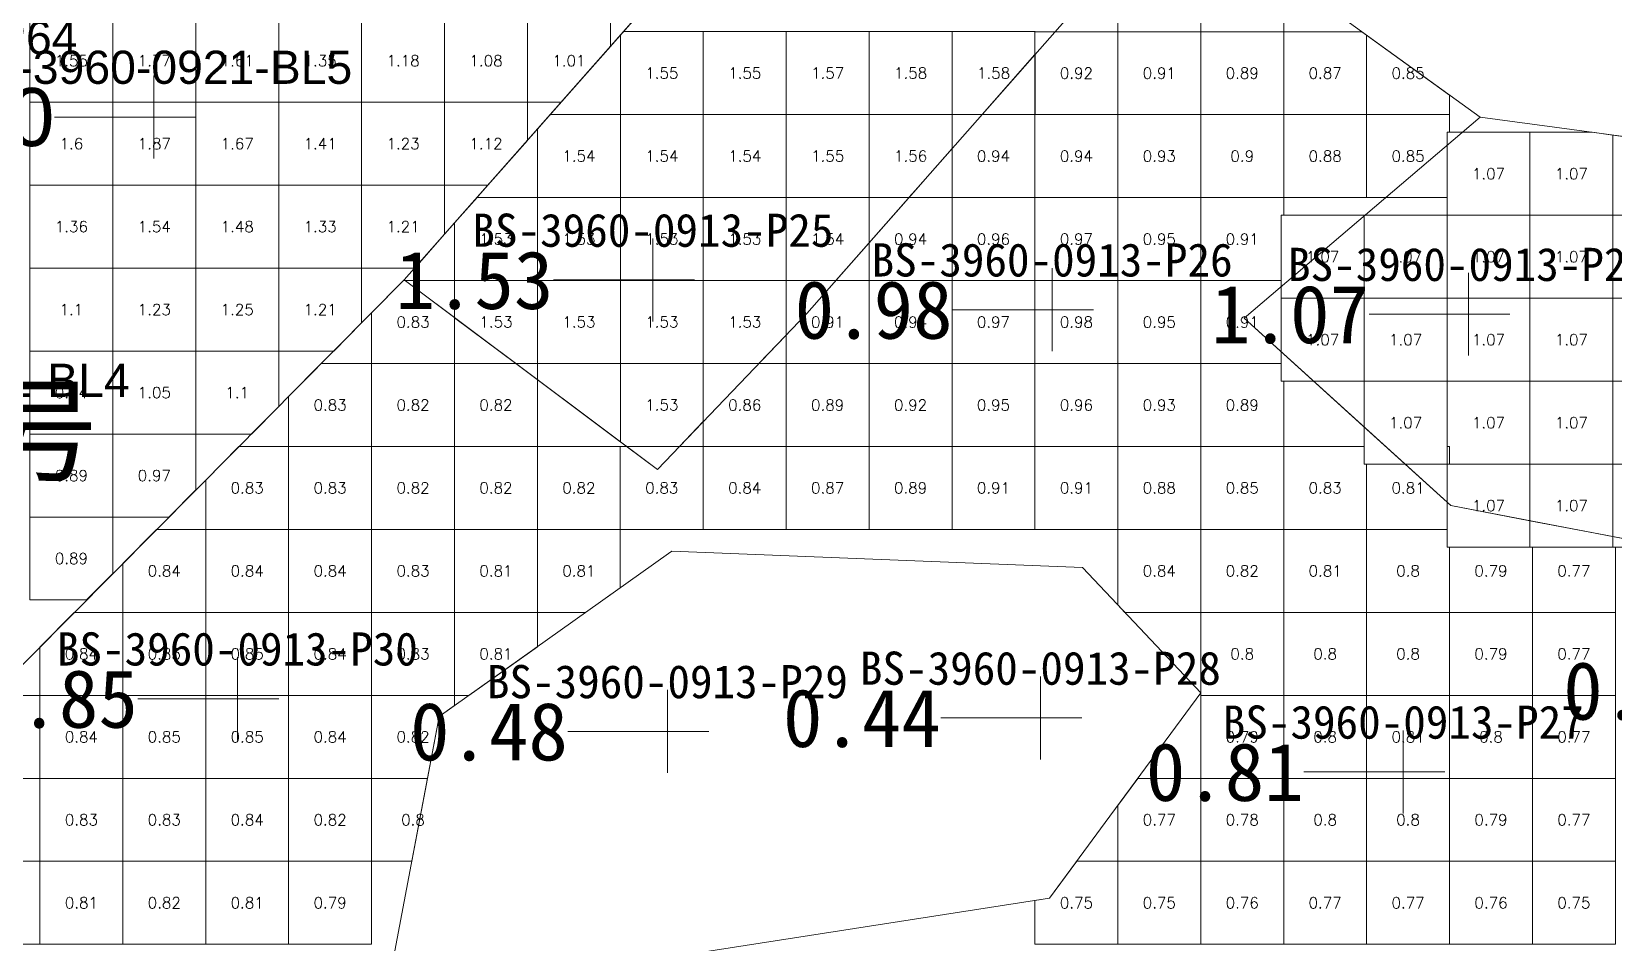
# Model space of a CAD drawing. Header units: inches. Extents: x 469941 to 470089, y 4349675 to 4349818.
# Drawn here: x 469972.74 to 469991.82, y 4349696.53 to 4349707.5 of the extents above; entities that cross this region are included whole.
import ezdxf
from ezdxf.enums import TextEntityAlignment as Align

# ---------------------------------------------------------------- set-up
doc = ezdxf.new("R2010")
doc.units = ezdxf.units.IN
doc.header["$MEASUREMENT"] = 0
for name, color, linetype, lineweight in [('0.500-1.000', 7, 'Continuous', 0), ('1.000-1.500', 7, 'Continuous', 0), ('1.500-3.000', 7, 'Continuous', 0), ('孔口文字', 7, 'Continuous', 0), ('点', 7, 'Continuous', 0), ('爆区方格网', 7, 'Continuous', 0), ('线条', 7, 'Continuous', 0), ('钻孔', 7, 'Continuous', 0)]:
    doc.layers.add(name, color=color, linetype=linetype, lineweight=lineweight)
doc.styles.add('3dmine_textStyle_1', font='txt.shx', dxfattribs={"height": 1, "bigfont": 'gbcbig.shx'})
doc.styles.add('3dmine_textStyle_2', font='arial.ttf', dxfattribs={"height": 1})
doc.styles.add('3dmine_textStyle_3', font='宋体.ttf', dxfattribs={"height": 1})

msp = doc.modelspace()

# ---------------------------------------------------------------- hatches: boundary and pattern name
at = {"layer": '钻孔', "linetype": 'Continuous', "lineweight": 0, "true_color": 0xff0000, "extrusion": (0, 1, 0)}
for points in [[(-469975.215, 3950.02), (-469974.215, 3950.02), (-469974.215, 3962.02), (-469975.215, 3962.02)], [(-469981.233, 3950.062), (-469980.233, 3950.062), (-469980.233, 3961.062), (-469981.233, 3961.062)]]:
    msp.add_hatch(color=1, dxfattribs=at).paths.add_polyline_path(points, flags=0)
at = {"layer": '钻孔', "linetype": 'Continuous', "lineweight": 0, "true_color": 0x00ffff, "extrusion": (0, 1, 0)}
for points in [[(-469986.047, 3950.186), (-469985.047, 3950.186), (-469985.047, 3961.186), (-469986.047, 3961.186)], [(-469976.222, 3950.041), (-469975.222, 3950.041), (-469975.222, 3961.041), (-469976.222, 3961.041)], [(-469990.282, 3950.213), (-469989.282, 3950.213), (-469989.282, 3961.213), (-469990.282, 3961.213)]]:
    msp.add_hatch(color=4, dxfattribs=at).paths.add_polyline_path(points, flags=0)
at = {"layer": '钻孔', "linetype": 'Continuous', "lineweight": 0, "true_color": 0x0000ff, "extrusion": (0, 1, 0)}
msp.add_hatch(color=5, dxfattribs=at).paths.add_polyline_path([(-469991.069, 3950.301), (-469990.069, 3950.301), (-469990.069, 3961.301), (-469991.069, 3961.301)], flags=0)
at = {"layer": '钻孔', "linetype": 'Continuous', "lineweight": 0, "true_color": 0x808080, "extrusion": (0, 1, 0)}
for points in [[(-469985.906, 3950.034), (-469984.906, 3950.034), (-469984.906, 3961.034), (-469985.906, 3961.034)], [(-469981.408, 3950.091), (-469980.408, 3950.091), (-469980.408, 3961.091), (-469981.408, 3961.091)]]:
    msp.add_hatch(color=8, dxfattribs=at).paths.add_polyline_path(points, flags=0)

# ---------------------------------------------------------------- linework, layer by layer
at = {"color": 4, "linetype": 'Continuous', "lineweight": 0, "true_color": 0x00ffff, "elevation": 3955.312}
msp.add_lwpolyline([(469981.939, 4349715.99), (469984.157, 4349711.951), (469984.157, 4349711.951), (469982.711, 4349710.505), (469981.157, 4349708.951), (469979.879, 4349707.505), (469977.233, 4349704.511), (469974.727, 4349701.987), (469972.222, 4349699.464)], dxfattribs=at)
at = {"layer": '0.500-1.000', "color": 4, "linetype": 'Continuous', "lineweight": 0, "true_color": 0x00ffff}
for points in [[(469972.222, 4349699.464), (469974.727, 4349701.987), (469977.233, 4349704.511), (469979.739, 4349702.637), (469980.287, 4349702.228), (469982.09, 4349704.108), (469983.577, 4349705.796), (469986.522, 4349709.139), (469990.208, 4349706.472)], [(469990.208, 4349706.472), (469987.364, 4349704.051), (469988.883, 4349702.674), (469989.856, 4349701.791), (469991.325, 4349701.511), (469994.363, 4349700.933), (469995.802, 4349699.717), (469994.537, 4349698.285), (469996.105, 4349696.024)], [(469980.081, 4349696.294), (469983.208, 4349696.778), (469985.015, 4349697.058), (469985.688, 4349697.97), (469986.842, 4349699.533), (469985.968, 4349700.458), (469985.414, 4349701.045), (469980.463, 4349701.244), (469980.419, 4349701.213), (469977.656, 4349699.251), (469977.094, 4349696.278)]]:
    msp.add_lwpolyline(points, dxfattribs=at)
at = {"layer": '1.000-1.500', "color": 5, "linetype": 'Continuous', "lineweight": 0, "true_color": 0x0000ff}
msp.add_lwpolyline([(469993.048, 4349706.093), (469992.309, 4349701.324), (469989.856, 4349701.791), (469987.364, 4349704.051), (469990.208, 4349706.472), (469993.048, 4349706.093)], dxfattribs=at)
at = {"layer": '1.500-3.000', "color": 1, "linetype": 'Continuous', "lineweight": 0, "true_color": 0xff0000}
msp.add_lwpolyline([(469984.157, 4349711.951), (469986.522, 4349709.139), (469983.577, 4349705.796), (469983.435, 4349705.635), (469982.09, 4349704.108), (469980.287, 4349702.228), (469977.233, 4349704.511), (469979.195, 4349706.731), (469980.511, 4349708.22), (469981.157, 4349708.951), (469984.157, 4349711.951), (469984.157, 4349711.951)], dxfattribs=at)
at = {"layer": '点', "color": 138, "linetype": 'Continuous', "lineweight": 0, "true_color": 0x004c4c}
for points, elevation in [([(469974.215, 4349705.975), (469974.215, 4349706.975)], 3962.02), ([(469974.715, 4349706.475), (469973.715, 4349706.475)], 3962.02), ([(469980.233, 4349704.011), (469980.233, 4349705.011)], 3961.062), ([(469985.047, 4349703.653), (469985.047, 4349704.653)], 3961.186), ([(469990.069, 4349703.599), (469990.069, 4349704.599)], 3961.301), ([(469980.733, 4349704.511), (469979.733, 4349704.511)], 3961.062), ([(469985.547, 4349704.153), (469984.547, 4349704.153)], 3961.186), ([(469990.569, 4349704.099), (469989.569, 4349704.099)], 3961.301), ([(469975.222, 4349698.964), (469975.222, 4349699.964)], 3961.041), ([(469980.408, 4349698.57), (469980.408, 4349699.57)], 3961.091), ([(469984.906, 4349698.732), (469984.906, 4349699.732)], 3961.034), ([(469975.722, 4349699.464), (469974.722, 4349699.464)], 3961.041), ([(469985.406, 4349699.232), (469984.406, 4349699.232)], 3961.034), ([(469980.908, 4349699.07), (469979.908, 4349699.07)], 3961.091), ([(469989.282, 4349698.082), (469989.282, 4349699.082)], 3961.213), ([(469989.782, 4349698.582), (469988.782, 4349698.582)], 3961.213)]:
    msp.add_lwpolyline(points, dxfattribs=dict(at, elevation=elevation))
at = {"layer": '爆区方格网', "color": 4, "linetype": 'Continuous', "lineweight": 0, "true_color": 0x00ffff}
for points, elevation in [([(469986.84, 4349707.504), (469985.84, 4349707.504), (469985.84, 4349708.504), (469986.84, 4349708.504), (469986.84, 4349707.504)], 3961.31), ([(469987.84, 4349708.186), (469987.84, 4349707.504), (469986.84, 4349707.504), (469986.84, 4349708.504), (469987.4, 4349708.504), (469987.84, 4349708.186)], 3961.31), ([(469973.72, 4349706.654), (469972.72, 4349706.654), (469972.72, 4349707.654), (469973.72, 4349707.654), (469973.72, 4349706.654)], 3961.209), ([(469974.72, 4349706.654), (469973.72, 4349706.654), (469973.72, 4349707.654), (469974.72, 4349707.654), (469974.72, 4349706.654)], 3961.209), ([(469975.72, 4349706.654), (469974.72, 4349706.654), (469974.72, 4349707.654), (469975.72, 4349707.654), (469975.72, 4349706.654)], 3961.209), ([(469976.72, 4349706.654), (469975.72, 4349706.654), (469975.72, 4349707.654), (469976.72, 4349707.654), (469976.72, 4349706.654)], 3961.209), ([(469977.72, 4349706.654), (469976.72, 4349706.654), (469976.72, 4349707.654), (469977.72, 4349707.654), (469977.72, 4349706.654)], 3961.209), ([(469978.72, 4349706.654), (469977.72, 4349706.654), (469977.72, 4349707.654), (469978.72, 4349707.654), (469978.72, 4349706.654)], 3961.209), ([(469979.72, 4349707.325), (469979.127, 4349706.654), (469978.72, 4349706.654), (469978.72, 4349707.654), (469979.72, 4349707.654), (469979.72, 4349707.325)], 3961.209), ([(469985.84, 4349706.504), (469984.84, 4349706.504), (469984.84, 4349707.504), (469985.84, 4349707.504), (469985.84, 4349706.504)], 3961.31), ([(469986.84, 4349706.504), (469985.84, 4349706.504), (469985.84, 4349707.504), (469986.84, 4349707.504), (469986.84, 4349706.504)], 3961.31), ([(469987.84, 4349706.504), (469986.84, 4349706.504), (469986.84, 4349707.504), (469987.84, 4349707.504), (469987.84, 4349706.504)], 3961.31), ([(469988.84, 4349707.462), (469988.84, 4349706.504), (469987.84, 4349706.504), (469987.84, 4349707.504), (469988.782, 4349707.504), (469988.84, 4349707.462)], 3961.31), ([(469989.84, 4349706.738), (469989.84, 4349706.504), (469988.84, 4349706.504), (469988.84, 4349707.462), (469989.84, 4349706.738)], 3961.31), ([(469973.72, 4349705.654), (469972.72, 4349705.654), (469972.72, 4349706.654), (469973.72, 4349706.654), (469973.72, 4349705.654)], 3961.209), ([(469974.72, 4349705.654), (469973.72, 4349705.654), (469973.72, 4349706.654), (469974.72, 4349706.654), (469974.72, 4349705.654)], 3961.209), ([(469975.72, 4349705.654), (469974.72, 4349705.654), (469974.72, 4349706.654), (469975.72, 4349706.654), (469975.72, 4349705.654)], 3961.209), ([(469976.72, 4349705.654), (469975.72, 4349705.654), (469975.72, 4349706.654), (469976.72, 4349706.654), (469976.72, 4349705.654)], 3961.209), ([(469977.72, 4349705.654), (469976.72, 4349705.654), (469976.72, 4349706.654), (469977.72, 4349706.654), (469977.72, 4349705.654)], 3961.209), ([(469978.72, 4349706.194), (469978.244, 4349705.654), (469977.72, 4349705.654), (469977.72, 4349706.654), (469978.72, 4349706.654), (469978.72, 4349706.194)], 3961.209), ([(469984.84, 4349705.504), (469983.84, 4349705.504), (469983.84, 4349706.504), (469984.84, 4349706.504), (469984.84, 4349705.504)], 3961.31), ([(469985.84, 4349705.504), (469984.84, 4349705.504), (469984.84, 4349706.504), (469985.84, 4349706.504), (469985.84, 4349705.504)], 3961.31), ([(469986.84, 4349705.504), (469985.84, 4349705.504), (469985.84, 4349706.504), (469986.84, 4349706.504), (469986.84, 4349705.504)], 3961.31), ([(469987.84, 4349705.504), (469986.84, 4349705.504), (469986.84, 4349706.504), (469987.84, 4349706.504), (469987.84, 4349705.504)], 3961.31), ([(469988.84, 4349705.504), (469987.84, 4349705.504), (469987.84, 4349706.504), (469988.84, 4349706.504), (469988.84, 4349705.504)], 3961.31), ([(469989.84, 4349706.291), (469989.81, 4349706.291), (469989.81, 4349705.504), (469988.84, 4349705.504), (469988.84, 4349706.504), (469989.84, 4349706.504), (469989.84, 4349706.291)], 3961.31), ([(469973.72, 4349704.654), (469972.72, 4349704.654), (469972.72, 4349705.654), (469973.72, 4349705.654), (469973.72, 4349704.654)], 3961.209), ([(469974.72, 4349704.654), (469973.72, 4349704.654), (469973.72, 4349705.654), (469974.72, 4349705.654), (469974.72, 4349704.654)], 3961.209), ([(469975.72, 4349704.654), (469974.72, 4349704.654), (469974.72, 4349705.654), (469975.72, 4349705.654), (469975.72, 4349704.654)], 3961.209), ([(469976.72, 4349704.654), (469975.72, 4349704.654), (469975.72, 4349705.654), (469976.72, 4349705.654), (469976.72, 4349704.654)], 3961.209), ([(469977.72, 4349705.062), (469977.36, 4349704.654), (469976.72, 4349704.654), (469976.72, 4349705.654), (469977.72, 4349705.654), (469977.72, 4349705.062)], 3961.209), ([(469983.84, 4349704.504), (469982.84, 4349704.504), (469982.84, 4349705.504), (469983.84, 4349705.504), (469983.84, 4349704.504)], 3961.31), ([(469984.84, 4349704.504), (469983.84, 4349704.504), (469983.84, 4349705.504), (469984.84, 4349705.504), (469984.84, 4349704.504)], 3961.31), ([(469985.84, 4349704.504), (469984.84, 4349704.504), (469984.84, 4349705.504), (469985.84, 4349705.504), (469985.84, 4349704.504)], 3961.31), ([(469986.84, 4349704.504), (469985.84, 4349704.504), (469985.84, 4349705.504), (469986.84, 4349705.504), (469986.84, 4349704.504)], 3961.31), ([(469987.84, 4349705.291), (469987.81, 4349705.291), (469987.81, 4349704.504), (469986.84, 4349704.504), (469986.84, 4349705.504), (469987.84, 4349705.504), (469987.84, 4349705.291)], 3961.31), ([(469973.72, 4349703.654), (469972.72, 4349703.654), (469972.72, 4349704.654), (469973.72, 4349704.654), (469973.72, 4349703.654)], 3961.209), ([(469974.72, 4349703.654), (469973.72, 4349703.654), (469973.72, 4349704.654), (469974.72, 4349704.654), (469974.72, 4349703.654)], 3961.209), ([(469975.72, 4349703.654), (469974.72, 4349703.654), (469974.72, 4349704.654), (469975.72, 4349704.654), (469975.72, 4349703.654)], 3961.209), ([(469976.72, 4349703.994), (469976.383, 4349703.654), (469975.72, 4349703.654), (469975.72, 4349704.654), (469976.72, 4349704.654), (469976.72, 4349703.994)], 3961.209), ([(469977.84, 4349703.504), (469976.84, 4349703.504), (469976.84, 4349704.115), (469977.226, 4349704.504), (469977.84, 4349704.504), (469977.84, 4349703.504)], 3961.31), ([(469982.84, 4349703.504), (469981.84, 4349703.504), (469981.84, 4349704.504), (469982.84, 4349704.504), (469982.84, 4349703.504)], 3961.31), ([(469983.84, 4349703.504), (469982.84, 4349703.504), (469982.84, 4349704.504), (469983.84, 4349704.504), (469983.84, 4349703.504)], 3961.31), ([(469984.84, 4349703.504), (469983.84, 4349703.504), (469983.84, 4349704.504), (469984.84, 4349704.504), (469984.84, 4349703.504)], 3961.31), ([(469985.84, 4349703.504), (469984.84, 4349703.504), (469984.84, 4349704.504), (469985.84, 4349704.504), (469985.84, 4349703.504)], 3961.31), ([(469986.84, 4349703.504), (469985.84, 4349703.504), (469985.84, 4349704.504), (469986.84, 4349704.504), (469986.84, 4349703.504)], 3961.31), ([(469987.81, 4349704.291), (469987.81, 4349703.504), (469986.84, 4349703.504), (469986.84, 4349704.504), (469987.81, 4349704.504), (469987.81, 4349704.291)], 3961.31), ([(469973.72, 4349702.654), (469972.72, 4349702.654), (469972.72, 4349703.654), (469973.72, 4349703.654), (469973.72, 4349702.654)], 3961.209), ([(469974.72, 4349702.654), (469973.72, 4349702.654), (469973.72, 4349703.654), (469974.72, 4349703.654), (469974.72, 4349702.654)], 3961.209), ([(469975.72, 4349702.987), (469975.39, 4349702.654), (469974.72, 4349702.654), (469974.72, 4349703.654), (469975.72, 4349703.654), (469975.72, 4349702.987)], 3961.209), ([(469976.84, 4349702.504), (469975.84, 4349702.504), (469975.84, 4349703.107), (469976.233, 4349703.504), (469976.84, 4349703.504), (469976.84, 4349702.504)], 3961.31), ([(469977.84, 4349702.504), (469976.84, 4349702.504), (469976.84, 4349703.504), (469977.84, 4349703.504), (469977.84, 4349702.504)], 3961.31), ([(469978.84, 4349702.504), (469977.84, 4349702.504), (469977.84, 4349703.504), (469978.84, 4349703.504), (469978.84, 4349702.504)], 3961.31), ([(469981.84, 4349702.504), (469980.84, 4349702.504), (469980.84, 4349703.504), (469981.84, 4349703.504), (469981.84, 4349702.504)], 3961.31), ([(469982.84, 4349702.504), (469981.84, 4349702.504), (469981.84, 4349703.504), (469982.84, 4349703.504), (469982.84, 4349702.504)], 3961.31), ([(469983.84, 4349702.504), (469982.84, 4349702.504), (469982.84, 4349703.504), (469983.84, 4349703.504), (469983.84, 4349702.504)], 3961.31), ([(469984.84, 4349702.504), (469983.84, 4349702.504), (469983.84, 4349703.504), (469984.84, 4349703.504), (469984.84, 4349702.504)], 3961.31), ([(469985.84, 4349702.504), (469984.84, 4349702.504), (469984.84, 4349703.504), (469985.84, 4349703.504), (469985.84, 4349702.504)], 3961.31), ([(469986.84, 4349702.504), (469985.84, 4349702.504), (469985.84, 4349703.504), (469986.84, 4349703.504), (469986.84, 4349702.504)], 3961.31), ([(469987.81, 4349703.291), (469987.84, 4349703.291), (469987.84, 4349702.504), (469986.84, 4349702.504), (469986.84, 4349703.504), (469987.81, 4349703.504), (469987.81, 4349703.291)], 3961.31), ([(469973.72, 4349701.654), (469972.72, 4349701.654), (469972.72, 4349702.654), (469973.72, 4349702.654), (469973.72, 4349701.654)], 3961.209), ([(469974.72, 4349701.98), (469974.397, 4349701.654), (469973.72, 4349701.654), (469973.72, 4349702.654), (469974.72, 4349702.654), (469974.72, 4349701.98)], 3961.209), ([(469975.84, 4349701.504), (469974.84, 4349701.504), (469974.84, 4349702.1), (469975.24, 4349702.504), (469975.84, 4349702.504), (469975.84, 4349701.504)], 3961.31), ([(469976.84, 4349701.504), (469975.84, 4349701.504), (469975.84, 4349702.504), (469976.84, 4349702.504), (469976.84, 4349701.504)], 3961.31), ([(469977.84, 4349701.504), (469976.84, 4349701.504), (469976.84, 4349702.504), (469977.84, 4349702.504), (469977.84, 4349701.504)], 3961.31), ([(469978.84, 4349701.504), (469977.84, 4349701.504), (469977.84, 4349702.504), (469978.84, 4349702.504), (469978.84, 4349701.504)], 3961.31), ([(469979.84, 4349701.504), (469978.84, 4349701.504), (469978.84, 4349702.504), (469979.84, 4349702.504), (469979.84, 4349701.504)], 3961.31), ([(469980.84, 4349701.504), (469979.84, 4349701.504), (469979.84, 4349702.504), (469980.84, 4349702.504), (469980.84, 4349701.504)], 3961.31), ([(469981.84, 4349701.504), (469980.84, 4349701.504), (469980.84, 4349702.504), (469981.84, 4349702.504), (469981.84, 4349701.504)], 3961.31), ([(469982.84, 4349701.504), (469981.84, 4349701.504), (469981.84, 4349702.504), (469982.84, 4349702.504), (469982.84, 4349701.504)], 3961.31), ([(469983.84, 4349701.504), (469982.84, 4349701.504), (469982.84, 4349702.504), (469983.84, 4349702.504), (469983.84, 4349701.504)], 3961.31), ([(469984.84, 4349701.504), (469983.84, 4349701.504), (469983.84, 4349702.504), (469984.84, 4349702.504), (469984.84, 4349701.504)], 3961.31), ([(469985.84, 4349701.504), (469984.84, 4349701.504), (469984.84, 4349702.504), (469985.84, 4349702.504), (469985.84, 4349701.504)], 3961.31), ([(469986.84, 4349701.504), (469985.84, 4349701.504), (469985.84, 4349702.504), (469986.84, 4349702.504), (469986.84, 4349701.504)], 3961.31), ([(469987.84, 4349701.504), (469986.84, 4349701.504), (469986.84, 4349702.504), (469987.84, 4349702.504), (469987.84, 4349701.504)], 3961.31), ([(469988.81, 4349702.291), (469988.84, 4349702.291), (469988.84, 4349701.504), (469987.84, 4349701.504), (469987.84, 4349702.504), (469988.81, 4349702.504), (469988.81, 4349702.291)], 3961.31), ([(469989.84, 4349702.291), (469989.81, 4349702.291), (469989.81, 4349702.504), (469989.84, 4349702.504), (469989.84, 4349702.291)], 3961.31), ([(469989.81, 4349701.504), (469988.84, 4349701.504), (469988.84, 4349702.291), (469989.81, 4349702.291), (469989.81, 4349701.504)], 3961.31), ([(469973.72, 4349700.973), (469973.404, 4349700.654), (469972.72, 4349700.654), (469972.72, 4349701.654), (469973.72, 4349701.654), (469973.72, 4349700.973)], 3961.209), ([(469974.84, 4349700.504), (469973.84, 4349700.504), (469973.84, 4349701.093), (469974.248, 4349701.504), (469974.84, 4349701.504), (469974.84, 4349700.504)], 3961.31), ([(469975.84, 4349700.504), (469974.84, 4349700.504), (469974.84, 4349701.504), (469975.84, 4349701.504), (469975.84, 4349700.504)], 3961.31), ([(469976.84, 4349700.504), (469975.84, 4349700.504), (469975.84, 4349701.504), (469976.84, 4349701.504), (469976.84, 4349700.504)], 3961.31), ([(469977.84, 4349700.504), (469976.84, 4349700.504), (469976.84, 4349701.504), (469977.84, 4349701.504), (469977.84, 4349700.504)], 3961.31), ([(469978.84, 4349700.504), (469977.84, 4349700.504), (469977.84, 4349701.504), (469978.84, 4349701.504), (469978.84, 4349700.504)], 3961.31), ([(469979.84, 4349700.801), (469979.421, 4349700.504), (469978.84, 4349700.504), (469978.84, 4349701.504), (469979.84, 4349701.504), (469979.84, 4349700.801)], 3961.31), ([(469986.84, 4349700.504), (469985.925, 4349700.504), (469985.84, 4349700.594), (469985.84, 4349701.504), (469986.84, 4349701.504), (469986.84, 4349700.504)], 3961.31), ([(469987.84, 4349700.504), (469986.84, 4349700.504), (469986.84, 4349701.504), (469987.84, 4349701.504), (469987.84, 4349700.504)], 3961.31), ([(469988.84, 4349700.504), (469987.84, 4349700.504), (469987.84, 4349701.504), (469988.84, 4349701.504), (469988.84, 4349700.504)], 3961.31), ([(469989.81, 4349701.291), (469989.84, 4349701.291), (469989.84, 4349700.504), (469988.84, 4349700.504), (469988.84, 4349701.504), (469989.81, 4349701.504), (469989.81, 4349701.291)], 3961.31), ([(469991.81, 4349701.419), (469991.81, 4349701.419), (469991.363, 4349701.504), (469991.363, 4349701.504), (469991.81, 4349701.419)], 3961.31), ([(469990.84, 4349700.504), (469989.84, 4349700.504), (469989.84, 4349701.291), (469990.84, 4349701.291), (469990.84, 4349700.504)], 3961.31), ([(469991.84, 4349700.504), (469990.84, 4349700.504), (469990.84, 4349701.291), (469991.84, 4349701.291), (469991.84, 4349700.504)], 3961.31), ([(469973.84, 4349699.504), (469972.84, 4349699.504), (469972.84, 4349700.086), (469973.255, 4349700.504), (469973.84, 4349700.504), (469973.84, 4349699.504)], 3961.31), ([(469974.84, 4349699.504), (469973.84, 4349699.504), (469973.84, 4349700.504), (469974.84, 4349700.504), (469974.84, 4349699.504)], 3961.31), ([(469975.84, 4349699.504), (469974.84, 4349699.504), (469974.84, 4349700.504), (469975.84, 4349700.504), (469975.84, 4349699.504)], 3961.31), ([(469976.84, 4349699.504), (469975.84, 4349699.504), (469975.84, 4349700.504), (469976.84, 4349700.504), (469976.84, 4349699.504)], 3961.31), ([(469977.84, 4349699.504), (469976.84, 4349699.504), (469976.84, 4349700.504), (469977.84, 4349700.504), (469977.84, 4349699.504)], 3961.31), ([(469978.84, 4349700.091), (469978.012, 4349699.504), (469977.84, 4349699.504), (469977.84, 4349700.504), (469978.84, 4349700.504), (469978.84, 4349700.091)], 3961.31), ([(469987.84, 4349699.504), (469986.84, 4349699.504), (469986.84, 4349699.529), (469986.842, 4349699.533), (469986.84, 4349699.536), (469986.84, 4349700.504), (469987.84, 4349700.504), (469987.84, 4349699.504)], 3961.31), ([(469988.84, 4349699.504), (469987.84, 4349699.504), (469987.84, 4349700.504), (469988.84, 4349700.504), (469988.84, 4349699.504)], 3961.31), ([(469989.84, 4349699.504), (469988.84, 4349699.504), (469988.84, 4349700.504), (469989.84, 4349700.504), (469989.84, 4349699.504)], 3961.31), ([(469990.84, 4349699.504), (469989.84, 4349699.504), (469989.84, 4349700.504), (469990.84, 4349700.504), (469990.84, 4349699.504)], 3961.31), ([(469991.84, 4349699.504), (469990.84, 4349699.504), (469990.84, 4349700.504), (469991.84, 4349700.504), (469991.84, 4349699.504)], 3961.31), ([(469972.84, 4349698.504), (469971.84, 4349698.504), (469971.84, 4349699.04), (469972.222, 4349699.464), (469972.262, 4349699.504), (469972.84, 4349699.504), (469972.84, 4349698.504)], 3961.31), ([(469973.84, 4349698.504), (469972.84, 4349698.504), (469972.84, 4349699.504), (469973.84, 4349699.504), (469973.84, 4349698.504)], 3961.31), ([(469974.84, 4349698.504), (469973.84, 4349698.504), (469973.84, 4349699.504), (469974.84, 4349699.504), (469974.84, 4349698.504)], 3961.31), ([(469975.84, 4349698.504), (469974.84, 4349698.504), (469974.84, 4349699.504), (469975.84, 4349699.504), (469975.84, 4349698.504)], 3961.31), ([(469976.84, 4349698.504), (469975.84, 4349698.504), (469975.84, 4349699.504), (469976.84, 4349699.504), (469976.84, 4349698.504)], 3961.31), ([(469977.84, 4349699.381), (469977.656, 4349699.251), (469977.515, 4349698.504), (469976.84, 4349698.504), (469976.84, 4349699.504), (469977.84, 4349699.504), (469977.84, 4349699.381)], 3961.31), ([(469987.84, 4349698.504), (469986.84, 4349698.504), (469986.84, 4349699.504), (469987.84, 4349699.504), (469987.84, 4349698.504)], 3961.31), ([(469988.84, 4349698.504), (469987.84, 4349698.504), (469987.84, 4349699.504), (469988.84, 4349699.504), (469988.84, 4349698.504)], 3961.31), ([(469989.84, 4349698.504), (469988.84, 4349698.504), (469988.84, 4349699.504), (469989.84, 4349699.504), (469989.84, 4349698.504)], 3961.31), ([(469990.84, 4349698.504), (469989.84, 4349698.504), (469989.84, 4349699.504), (469990.84, 4349699.504), (469990.84, 4349698.504)], 3961.31), ([(469991.84, 4349698.504), (469990.84, 4349698.504), (469990.84, 4349699.504), (469991.84, 4349699.504), (469991.84, 4349698.504)], 3961.31), ([(469972.84, 4349697.504), (469971.84, 4349697.504), (469971.84, 4349698.504), (469972.84, 4349698.504), (469972.84, 4349697.504)], 3961.31), ([(469973.84, 4349697.504), (469972.84, 4349697.504), (469972.84, 4349698.504), (469973.84, 4349698.504), (469973.84, 4349697.504)], 3961.31), ([(469974.84, 4349697.504), (469973.84, 4349697.504), (469973.84, 4349698.504), (469974.84, 4349698.504), (469974.84, 4349697.504)], 3961.31), ([(469975.84, 4349697.504), (469974.84, 4349697.504), (469974.84, 4349698.504), (469975.84, 4349698.504), (469975.84, 4349697.504)], 3961.31), ([(469976.84, 4349697.504), (469975.84, 4349697.504), (469975.84, 4349698.504), (469976.84, 4349698.504), (469976.84, 4349697.504)], 3961.31), ([(469977.326, 4349697.504), (469976.84, 4349697.504), (469976.84, 4349698.504), (469977.515, 4349698.504), (469977.326, 4349697.504)], 3961.31), ([(469986.84, 4349697.504), (469985.84, 4349697.504), (469985.84, 4349698.175), (469986.083, 4349698.504), (469986.84, 4349698.504), (469986.84, 4349697.504)], 3961.31), ([(469987.84, 4349697.504), (469986.84, 4349697.504), (469986.84, 4349698.504), (469987.84, 4349698.504), (469987.84, 4349697.504)], 3961.31), ([(469988.84, 4349697.504), (469987.84, 4349697.504), (469987.84, 4349698.504), (469988.84, 4349698.504), (469988.84, 4349697.504)], 3961.31), ([(469989.84, 4349697.504), (469988.84, 4349697.504), (469988.84, 4349698.504), (469989.84, 4349698.504), (469989.84, 4349697.504)], 3961.31), ([(469990.84, 4349697.504), (469989.84, 4349697.504), (469989.84, 4349698.504), (469990.84, 4349698.504), (469990.84, 4349697.504)], 3961.31), ([(469991.84, 4349697.504), (469990.84, 4349697.504), (469990.84, 4349698.504), (469991.84, 4349698.504), (469991.84, 4349697.504)], 3961.31), ([(469972.84, 4349696.504), (469971.84, 4349696.504), (469971.84, 4349697.504), (469972.84, 4349697.504), (469972.84, 4349696.504)], 3961.31), ([(469973.84, 4349696.504), (469972.84, 4349696.504), (469972.84, 4349697.504), (469973.84, 4349697.504), (469973.84, 4349696.504)], 3961.31), ([(469974.84, 4349696.504), (469973.84, 4349696.504), (469973.84, 4349697.504), (469974.84, 4349697.504), (469974.84, 4349696.504)], 3961.31), ([(469975.84, 4349696.504), (469974.84, 4349696.504), (469974.84, 4349697.504), (469975.84, 4349697.504), (469975.84, 4349696.504)], 3961.31), ([(469976.84, 4349696.504), (469975.84, 4349696.504), (469975.84, 4349697.504), (469976.84, 4349697.504), (469976.84, 4349696.504)], 3961.31), ([(469985.84, 4349696.504), (469984.84, 4349696.504), (469984.84, 4349697.03), (469985.015, 4349697.058), (469985.344, 4349697.504), (469985.84, 4349697.504), (469985.84, 4349696.504)], 3961.31), ([(469986.84, 4349696.504), (469985.84, 4349696.504), (469985.84, 4349697.504), (469986.84, 4349697.504), (469986.84, 4349696.504)], 3961.31), ([(469987.84, 4349696.504), (469986.84, 4349696.504), (469986.84, 4349697.504), (469987.84, 4349697.504), (469987.84, 4349696.504)], 3961.31), ([(469988.84, 4349696.504), (469987.84, 4349696.504), (469987.84, 4349697.504), (469988.84, 4349697.504), (469988.84, 4349696.504)], 3961.31), ([(469989.84, 4349696.504), (469988.84, 4349696.504), (469988.84, 4349697.504), (469989.84, 4349697.504), (469989.84, 4349696.504)], 3961.31), ([(469990.84, 4349696.504), (469989.84, 4349696.504), (469989.84, 4349697.504), (469990.84, 4349697.504), (469990.84, 4349696.504)], 3961.31), ([(469991.84, 4349696.504), (469990.84, 4349696.504), (469990.84, 4349697.504), (469991.84, 4349697.504), (469991.84, 4349696.504)], 3961.31)]:
    msp.add_lwpolyline(points, dxfattribs=dict(at, elevation=elevation))
at = {"layer": '爆区方格网', "color": 1, "linetype": 'Continuous', "lineweight": 0, "true_color": 0xff0000, "elevation": 3961.062}
for points in [[(469980.841, 4349706.505), (469979.841, 4349706.505), (469979.841, 4349707.462), (469979.879, 4349707.505), (469980.841, 4349707.505), (469980.841, 4349706.505)], [(469981.841, 4349706.505), (469980.841, 4349706.505), (469980.841, 4349707.505), (469981.841, 4349707.505), (469981.841, 4349706.505)], [(469982.841, 4349706.505), (469981.841, 4349706.505), (469981.841, 4349707.505), (469982.841, 4349707.505), (469982.841, 4349706.505)], [(469983.841, 4349706.505), (469982.841, 4349706.505), (469982.841, 4349707.505), (469983.841, 4349707.505), (469983.841, 4349706.505)], [(469984.841, 4349707.504), (469984.84, 4349707.504), (469984.84, 4349707.229), (469984.841, 4349707.23), (469984.841, 4349706.505), (469984.84, 4349706.505), (469984.84, 4349707.229), (469984.202, 4349706.505), (469983.841, 4349706.505), (469983.841, 4349707.505), (469984.841, 4349707.505), (469984.841, 4349707.504)], [(469979.841, 4349705.505), (469978.841, 4349705.505), (469978.841, 4349706.33), (469978.995, 4349706.505), (469979.841, 4349706.505), (469979.841, 4349705.505)], [(469980.841, 4349705.505), (469979.841, 4349705.505), (469979.841, 4349706.505), (469980.841, 4349706.505), (469980.841, 4349705.505)], [(469981.841, 4349705.505), (469980.841, 4349705.505), (469980.841, 4349706.505), (469981.841, 4349706.505), (469981.841, 4349705.505)], [(469982.841, 4349705.505), (469981.841, 4349705.505), (469981.841, 4349706.505), (469982.841, 4349706.505), (469982.841, 4349705.505)], [(469983.841, 4349706.504), (469983.84, 4349706.504), (469983.84, 4349706.094), (469983.841, 4349706.095), (469983.841, 4349705.505), (469983.84, 4349705.505), (469983.84, 4349706.094), (469983.577, 4349705.796), (469983.435, 4349705.635), (469983.32, 4349705.505), (469982.841, 4349705.505), (469982.841, 4349706.505), (469983.841, 4349706.505), (469983.841, 4349706.504)], [(469978.841, 4349704.505), (469977.841, 4349704.505), (469977.841, 4349705.198), (469978.112, 4349705.505), (469978.841, 4349705.505), (469978.841, 4349704.505)], [(469979.841, 4349704.505), (469978.841, 4349704.505), (469978.841, 4349705.505), (469979.841, 4349705.505), (469979.841, 4349704.505)], [(469980.841, 4349704.505), (469979.841, 4349704.505), (469979.841, 4349705.505), (469980.841, 4349705.505), (469980.841, 4349704.505)], [(469981.841, 4349704.505), (469980.841, 4349704.505), (469980.841, 4349705.505), (469981.841, 4349705.505), (469981.841, 4349704.505)], [(469982.841, 4349705.504), (469982.84, 4349705.504), (469982.84, 4349704.959), (469982.841, 4349704.96), (469982.841, 4349704.505), (469982.84, 4349704.505), (469982.84, 4349704.959), (469982.439, 4349704.505), (469981.841, 4349704.505), (469981.841, 4349705.505), (469982.841, 4349705.505), (469982.841, 4349705.504)], [(469978.841, 4349703.505), (469978.578, 4349703.505), (469977.841, 4349704.056), (469977.841, 4349704.505), (469978.841, 4349704.505), (469978.841, 4349703.505)], [(469979.841, 4349703.505), (469978.841, 4349703.505), (469978.841, 4349704.505), (469979.841, 4349704.505), (469979.841, 4349703.505)], [(469980.841, 4349703.505), (469979.841, 4349703.505), (469979.841, 4349704.505), (469980.841, 4349704.505), (469980.841, 4349703.505)], [(469981.841, 4349704.504), (469981.84, 4349704.504), (469981.84, 4349703.847), (469981.841, 4349703.848), (469981.841, 4349703.505), (469981.84, 4349703.505), (469981.84, 4349703.847), (469981.511, 4349703.505), (469980.841, 4349703.505), (469980.841, 4349704.505), (469981.841, 4349704.505), (469981.841, 4349704.504)], [(469980.841, 4349703.504), (469980.84, 4349703.504), (469980.84, 4349702.804), (469980.841, 4349702.805), (469980.841, 4349702.505), (469980.84, 4349702.505), (469980.84, 4349702.804), (469980.553, 4349702.505), (469979.916, 4349702.505), (469979.841, 4349702.561), (469979.841, 4349703.505), (469980.841, 4349703.505), (469980.841, 4349703.504)]]:
    msp.add_lwpolyline(points, dxfattribs=at)
at = {"layer": '爆区方格网', "color": 5, "linetype": 'Continuous', "lineweight": 0, "true_color": 0x0000ff, "elevation": 3961.301}
for points in [[(469990.81, 4349705.291), (469989.81, 4349705.291), (469989.81, 4349706.291), (469990.81, 4349706.291), (469990.81, 4349705.291)], [(469991.81, 4349706.258), (469991.81, 4349705.291), (469990.81, 4349705.291), (469990.81, 4349706.291), (469991.562, 4349706.291), (469991.81, 4349706.258)], [(469992.81, 4349706.125), (469992.81, 4349705.291), (469991.81, 4349705.291), (469991.81, 4349706.258), (469992.81, 4349706.125)], [(469988.81, 4349704.291), (469987.81, 4349704.291), (469987.81, 4349705.291), (469988.81, 4349705.291), (469988.81, 4349704.291)], [(469989.81, 4349704.291), (469988.81, 4349704.291), (469988.81, 4349705.291), (469989.81, 4349705.291), (469989.81, 4349704.291)], [(469990.81, 4349704.291), (469989.81, 4349704.291), (469989.81, 4349705.291), (469990.81, 4349705.291), (469990.81, 4349704.291)], [(469991.81, 4349704.291), (469990.81, 4349704.291), (469990.81, 4349705.291), (469991.81, 4349705.291), (469991.81, 4349704.291)], [(469992.81, 4349704.291), (469991.81, 4349704.291), (469991.81, 4349705.291), (469992.81, 4349705.291), (469992.81, 4349704.291)], [(469988.81, 4349703.291), (469987.81, 4349703.291), (469987.81, 4349704.291), (469988.81, 4349704.291), (469988.81, 4349703.291)], [(469989.81, 4349703.291), (469988.81, 4349703.291), (469988.81, 4349704.291), (469989.81, 4349704.291), (469989.81, 4349703.291)], [(469990.81, 4349703.291), (469989.81, 4349703.291), (469989.81, 4349704.291), (469990.81, 4349704.291), (469990.81, 4349703.291)], [(469991.81, 4349703.291), (469990.81, 4349703.291), (469990.81, 4349704.291), (469991.81, 4349704.291), (469991.81, 4349703.291)], [(469992.81, 4349703.291), (469991.81, 4349703.291), (469991.81, 4349704.291), (469992.81, 4349704.291), (469992.81, 4349703.291)], [(469989.81, 4349702.291), (469988.81, 4349702.291), (469988.81, 4349703.291), (469989.81, 4349703.291), (469989.81, 4349702.291)], [(469990.81, 4349702.291), (469989.81, 4349702.291), (469989.81, 4349703.291), (469990.81, 4349703.291), (469990.81, 4349702.291)], [(469991.81, 4349702.291), (469990.81, 4349702.291), (469990.81, 4349703.291), (469991.81, 4349703.291), (469991.81, 4349702.291)], [(469992.81, 4349702.291), (469991.81, 4349702.291), (469991.81, 4349703.291), (469992.81, 4349703.291), (469992.81, 4349702.291)], [(469990.81, 4349701.609), (469989.856, 4349701.791), (469990.81, 4349701.609), (469990.81, 4349701.291), (469989.81, 4349701.291), (469989.81, 4349702.291), (469990.81, 4349702.291), (469990.81, 4349701.609)], [(469991.81, 4349701.419), (469991.325, 4349701.511), (469990.81, 4349701.609), (469990.81, 4349702.291), (469991.81, 4349702.291), (469991.81, 4349701.419)], [(469992.81, 4349701.291), (469992.48, 4349701.291), (469991.81, 4349701.419), (469991.81, 4349702.291), (469992.81, 4349702.291), (469992.81, 4349701.291)], [(469991.81, 4349701.419), (469991.81, 4349701.291), (469990.81, 4349701.291), (469990.81, 4349701.609), (469991.81, 4349701.419)], [(469992.309, 4349701.324), (469992.48, 4349701.291), (469991.81, 4349701.291), (469991.81, 4349701.419), (469992.309, 4349701.324)]]:
    msp.add_lwpolyline(points, dxfattribs=at)
at = {"layer": '线条', "color": 138, "linetype": 'Continuous', "lineweight": 0, "true_color": 0x004c4c}
for points, elevation in [([(469974.215, 4349706.475), (469974.215, 4349706.475), (469974.215, 4349706.475)], 3962.02), ([(469980.233, 4349704.511), (469980.233, 4349704.511), (469980.233, 4349704.511)], 3961.062), ([(469985.047, 4349704.153), (469985.047, 4349704.153), (469985.047, 4349704.153)], 3961.186), ([(469990.069, 4349704.099), (469990.069, 4349704.099), (469990.069, 4349704.099)], 3961.301), ([(469975.222, 4349699.464), (469975.222, 4349699.464), (469975.222, 4349699.464)], 3961.041), ([(469984.906, 4349699.232), (469984.906, 4349699.232), (469984.906, 4349699.232)], 3961.034), ([(469980.408, 4349699.07), (469980.408, 4349699.07), (469980.408, 4349699.07)], 3961.091), ([(469989.282, 4349698.582), (469989.282, 4349698.582), (469989.282, 4349698.582)], 3961.213)]:
    msp.add_lwpolyline(points, dxfattribs=dict(at, elevation=elevation))
at = {"layer": '钻孔', "color": 1, "linetype": 'Continuous', "lineweight": 0, "true_color": 0xff0000}
for points, elevation in [([(469974.215, 4349706.475), (469973.015, 4349706.475)], 3962.02), ([(469974.215, 4349706.475), (469973.015, 4349706.475)], 3950.02), ([(469980.233, 4349704.511), (469979.033, 4349704.511)], 3961.062), ([(469980.233, 4349704.511), (469979.033, 4349704.511)], 3950.062)]:
    msp.add_lwpolyline(points, dxfattribs=dict(at, elevation=elevation))
at = {"layer": '钻孔', "color": 4, "linetype": 'Continuous', "lineweight": 0, "true_color": 0x00ffff}
for points, elevation in [([(469985.047, 4349704.153), (469983.847, 4349704.153)], 3961.186), ([(469985.047, 4349704.153), (469983.847, 4349704.153)], 3950.186), ([(469975.222, 4349699.464), (469974.022, 4349699.464)], 3961.041), ([(469975.222, 4349699.464), (469974.022, 4349699.464)], 3950.041), ([(469989.282, 4349698.582), (469988.082, 4349698.582)], 3961.213), ([(469989.282, 4349698.582), (469988.082, 4349698.582)], 3950.213)]:
    msp.add_lwpolyline(points, dxfattribs=dict(at, elevation=elevation))
at = {"layer": '钻孔', "color": 5, "linetype": 'Continuous', "lineweight": 0, "true_color": 0x0000ff}
for elevation in [3961.301, 3950.301]:
    msp.add_lwpolyline([(469990.069, 4349704.099), (469988.869, 4349704.099)], dxfattribs=dict(at, elevation=elevation))
at = {"layer": '钻孔', "color": 8, "linetype": 'Continuous', "lineweight": 0, "true_color": 0x808080}
for points, elevation in [([(469984.906, 4349699.232), (469983.706, 4349699.232)], 3961.034), ([(469984.906, 4349699.232), (469983.706, 4349699.232)], 3950.034), ([(469980.408, 4349699.07), (469979.208, 4349699.07)], 3961.091), ([(469980.408, 4349699.07), (469979.208, 4349699.07)], 3950.091)]:
    msp.add_lwpolyline(points, dxfattribs=dict(at, elevation=elevation))

# ---------------------------------------------------------------- texts
at = {"color": 4, "linetype": 'Continuous', "lineweight": 0, "true_color": 0x00ffff, "style": '3dmine_textStyle_1'}
for s, p in [('1.55', (469973.22, 4349707.154, 3961.209)), ('1.77', (469974.22, 4349707.154, 3961.209)), ('1.61', (469975.22, 4349707.154, 3961.209)), ('1.35', (469976.22, 4349707.154, 3961.209)), ('1.18', (469977.22, 4349707.154, 3961.209)), ('1.08', (469978.22, 4349707.154, 3961.209)), ('1.01', (469979.22, 4349707.154, 3961.209)), ('0.92', (469985.34, 4349707.004, 3961.31)), ('0.91', (469986.34, 4349707.004, 3961.31)), ('0.89', (469987.34, 4349707.004, 3961.31)), ('0.87', (469988.34, 4349707.004, 3961.31)), ('0.85', (469989.34, 4349707.004, 3961.31)), ('1.6', (469973.22, 4349706.154, 3961.209)), ('1.87', (469974.22, 4349706.154, 3961.209)), ('1.67', (469975.22, 4349706.154, 3961.209)), ('1.41', (469976.22, 4349706.154, 3961.209)), ('1.23', (469977.22, 4349706.154, 3961.209)), ('1.12', (469978.22, 4349706.154, 3961.209)), ('0.94', (469984.34, 4349706.004, 3961.31)), ('0.94', (469985.34, 4349706.004, 3961.31)), ('0.93', (469986.34, 4349706.004, 3961.31)), ('0.9', (469987.34, 4349706.004, 3961.31)), ('0.88', (469988.34, 4349706.004, 3961.31)), ('0.85', (469989.34, 4349706.004, 3961.31)), ('1.36', (469973.22, 4349705.154, 3961.209)), ('1.54', (469974.22, 4349705.154, 3961.209)), ('1.48', (469975.22, 4349705.154, 3961.209)), ('1.33', (469976.22, 4349705.154, 3961.209)), ('1.21', (469977.22, 4349705.154, 3961.209)), ('0.94', (469983.34, 4349705.004, 3961.31)), ('0.96', (469984.34, 4349705.004, 3961.31)), ('0.97', (469985.34, 4349705.004, 3961.31)), ('0.95', (469986.34, 4349705.004, 3961.31)), ('0.91', (469987.34, 4349705.004, 3961.31)), ('1.1', (469973.22, 4349704.154, 3961.209)), ('1.23', (469974.22, 4349704.154, 3961.209)), ('1.25', (469975.22, 4349704.154, 3961.209)), ('1.21', (469976.22, 4349704.154, 3961.209)), ('0.83', (469977.34, 4349704.004, 3961.31)), ('0.91', (469982.34, 4349704.004, 3961.31)), ('0.94', (469983.34, 4349704.004, 3961.31)), ('0.97', (469984.34, 4349704.004, 3961.31)), ('0.98', (469985.34, 4349704.004, 3961.31)), ('0.95', (469986.34, 4349704.004, 3961.31)), ('0.91', (469987.34, 4349704.004, 3961.31)), ('0.94', (469973.22, 4349703.154, 3961.209)), ('1.05', (469974.22, 4349703.154, 3961.209)), ('1.1', (469975.22, 4349703.154, 3961.209)), ('0.83', (469976.34, 4349703.004, 3961.31)), ('0.82', (469977.34, 4349703.004, 3961.31)), ('0.82', (469978.34, 4349703.004, 3961.31)), ('0.86', (469981.34, 4349703.004, 3961.31)), ('0.89', (469982.34, 4349703.004, 3961.31)), ('0.92', (469983.34, 4349703.004, 3961.31)), ('0.95', (469984.34, 4349703.004, 3961.31)), ('0.96', (469985.34, 4349703.004, 3961.31)), ('0.93', (469986.34, 4349703.004, 3961.31)), ('0.89', (469987.34, 4349703.004, 3961.31)), ('0.89', (469973.22, 4349702.154, 3961.209)), ('0.97', (469974.22, 4349702.154, 3961.209)), ('0.83', (469975.34, 4349702.004, 3961.31)), ('0.83', (469976.34, 4349702.004, 3961.31)), ('0.82', (469977.34, 4349702.004, 3961.31)), ('0.82', (469978.34, 4349702.004, 3961.31)), ('0.82', (469979.34, 4349702.004, 3961.31)), ('0.83', (469980.34, 4349702.004, 3961.31)), ('0.84', (469981.34, 4349702.004, 3961.31)), ('0.87', (469982.34, 4349702.004, 3961.31)), ('0.89', (469983.34, 4349702.004, 3961.31)), ('0.91', (469984.34, 4349702.004, 3961.31)), ('0.91', (469985.34, 4349702.004, 3961.31)), ('0.88', (469986.34, 4349702.004, 3961.31)), ('0.85', (469987.34, 4349702.004, 3961.31)), ('0.83', (469988.34, 4349702.004, 3961.31)), ('0.81', (469989.34, 4349702.004, 3961.31)), ('0.89', (469973.22, 4349701.154, 3961.209)), ('0.84', (469974.34, 4349701.004, 3961.31)), ('0.84', (469975.34, 4349701.004, 3961.31)), ('0.84', (469976.34, 4349701.004, 3961.31)), ('0.83', (469977.34, 4349701.004, 3961.31)), ('0.81', (469978.34, 4349701.004, 3961.31)), ('0.81', (469979.34, 4349701.004, 3961.31)), ('0.84', (469986.34, 4349701.004, 3961.31)), ('0.82', (469987.34, 4349701.004, 3961.31)), ('0.81', (469988.34, 4349701.004, 3961.31)), ('0.8', (469989.34, 4349701.004, 3961.31)), ('0.79', (469990.34, 4349701.004, 3961.31)), ('0.77', (469991.34, 4349701.004, 3961.31)), ('0.84', (469973.34, 4349700.004, 3961.31)), ('0.85', (469974.34, 4349700.004, 3961.31)), ('0.85', (469975.34, 4349700.004, 3961.31)), ('0.84', (469976.34, 4349700.004, 3961.31)), ('0.83', (469977.34, 4349700.004, 3961.31)), ('0.81', (469978.34, 4349700.004, 3961.31)), ('0.8', (469987.34, 4349700.004, 3961.31)), ('0.8', (469988.34, 4349700.004, 3961.31)), ('0.8', (469989.34, 4349700.004, 3961.31)), ('0.79', (469990.34, 4349700.004, 3961.31)), ('0.77', (469991.34, 4349700.004, 3961.31)), ('0.84', (469973.34, 4349699.004, 3961.31)), ('0.85', (469974.34, 4349699.004, 3961.31)), ('0.85', (469975.34, 4349699.004, 3961.31)), ('0.84', (469976.34, 4349699.004, 3961.31)), ('0.82', (469977.34, 4349699.004, 3961.31)), ('0.79', (469987.34, 4349699.004, 3961.31)), ('0.8', (469988.34, 4349699.004, 3961.31)), ('0.81', (469989.34, 4349699.004, 3961.31)), ('0.8', (469990.34, 4349699.004, 3961.31)), ('0.77', (469991.34, 4349699.004, 3961.31)), ('0.83', (469973.34, 4349698.004, 3961.31)), ('0.83', (469974.34, 4349698.004, 3961.31)), ('0.84', (469975.34, 4349698.004, 3961.31)), ('0.82', (469976.34, 4349698.004, 3961.31)), ('0.8', (469977.34, 4349698.004, 3961.31)), ('0.77', (469986.34, 4349698.004, 3961.31)), ('0.78', (469987.34, 4349698.004, 3961.31)), ('0.8', (469988.34, 4349698.004, 3961.31)), ('0.8', (469989.34, 4349698.004, 3961.31)), ('0.79', (469990.34, 4349698.004, 3961.31)), ('0.77', (469991.34, 4349698.004, 3961.31)), ('0.81', (469973.34, 4349697.004, 3961.31)), ('0.82', (469974.34, 4349697.004, 3961.31)), ('0.81', (469975.34, 4349697.004, 3961.31)), ('0.79', (469976.34, 4349697.004, 3961.31)), ('0.75', (469985.34, 4349697.004, 3961.31)), ('0.75', (469986.34, 4349697.004, 3961.31)), ('0.76', (469987.34, 4349697.004, 3961.31)), ('0.77', (469988.34, 4349697.004, 3961.31)), ('0.77', (469989.34, 4349697.004, 3961.31)), ('0.76', (469990.34, 4349697.004, 3961.31)), ('0.75', (469991.34, 4349697.004, 3961.31))]:
    msp.add_text(s, height=0.1333, dxfattribs=at).set_placement(p, align=Align.MIDDLE_CENTER)
at = {"color": 1, "linetype": 'Continuous', "lineweight": 0, "true_color": 0xff0000, "style": '3dmine_textStyle_1'}
for s, p in [('1.55', (469980.341, 4349707.005, 3961.062)), ('1.55', (469981.341, 4349707.005, 3961.062)), ('1.57', (469982.341, 4349707.005, 3961.062)), ('1.58', (469983.341, 4349707.005, 3961.062)), ('1.58', (469984.341, 4349707.005, 3961.062)), ('1.54', (469979.341, 4349706.005, 3961.062)), ('1.54', (469980.341, 4349706.005, 3961.062)), ('1.54', (469981.341, 4349706.005, 3961.062)), ('1.55', (469982.341, 4349706.005, 3961.062)), ('1.56', (469983.341, 4349706.005, 3961.062)), ('1.53', (469978.341, 4349705.005, 3961.062)), ('1.53', (469979.341, 4349705.005, 3961.062)), ('1.53', (469980.341, 4349705.005, 3961.062)), ('1.53', (469981.341, 4349705.005, 3961.062)), ('1.54', (469982.341, 4349705.005, 3961.062)), ('1.53', (469978.341, 4349704.005, 3961.062)), ('1.53', (469979.341, 4349704.005, 3961.062)), ('1.53', (469980.341, 4349704.005, 3961.062)), ('1.53', (469981.341, 4349704.005, 3961.062)), ('1.53', (469980.341, 4349703.005, 3961.062))]:
    msp.add_text(s, height=0.1333, dxfattribs=at).set_placement(p, align=Align.MIDDLE_CENTER)
at = {"color": 5, "linetype": 'Continuous', "lineweight": 0, "true_color": 0x0000ff, "style": '3dmine_textStyle_1'}
for p in [(469990.31, 4349705.791, 3961.301), (469991.31, 4349705.791, 3961.301), (469988.31, 4349704.791, 3961.301), (469989.31, 4349704.791, 3961.301), (469990.31, 4349704.791, 3961.301), (469991.31, 4349704.791, 3961.301), (469988.31, 4349703.791, 3961.301), (469989.31, 4349703.791, 3961.301), (469990.31, 4349703.791, 3961.301), (469991.31, 4349703.791, 3961.301), (469989.31, 4349702.791, 3961.301), (469990.31, 4349702.791, 3961.301), (469991.31, 4349702.791, 3961.301), (469990.31, 4349701.791, 3961.301), (469991.31, 4349701.791, 3961.301)]:
    msp.add_text('1.07', height=0.1333, dxfattribs=at).set_placement(p, align=Align.MIDDLE_CENTER)
at = {"color": 7, "linetype": 'Continuous', "lineweight": 0, "style": '3dmine_textStyle_2'}
msp.add_text('7号', height=1, dxfattribs=at).set_placement((469971.408, 4349702.195, 1980.684))
at = {"layer": '孔口文字', "color": 138, "linetype": 'Continuous', "lineweight": 0, "true_color": 0x004c4c, "style": '3dmine_textStyle_3'}
for s, p in [('BS-3960-0913-P25', (469980.233, 4349704.911, 3961.062)), ('BS-3960-0913-P26', (469985.047, 4349704.553, 3961.186)), ('BS-3960-0913-P23', (469990.069, 4349704.499, 3961.301)), ('BS-3960-0913-P30', (469975.222, 4349699.864, 3961.041)), ('BS-3960-0913-P28', (469984.906, 4349699.632, 3961.034)), ('BS-3960-0913-P29', (469980.408, 4349699.47, 3961.091)), ('BS-3960-0913-P27', (469989.282, 4349698.982, 3961.213))]:
    msp.add_text(s, height=0.4, dxfattribs=at).set_placement(p, align=Align.CENTER)
at = {"layer": '钻孔', "color": 138, "linetype": 'Continuous', "lineweight": 0, "true_color": 0x004c4c, "style": '3dmine_textStyle_2'}
for s, p in [('BS-3960-0922-P64', (469970.902, 4349707.233, 3961.037)), ('BS-3960-0921-BL5', (469974.215, 4349706.875, 3962.02)), ('BS-3960-0921-BL4', (469971.532, 4349703.102, 3961.905))]:
    msp.add_text(s, height=0.4, dxfattribs=at).set_placement(p, align=Align.CENTER)
at = {"layer": '钻孔', "color": 1, "linetype": 'Continuous', "lineweight": 0, "true_color": 0xff0000}
for s, style, p in [('1.90', '3dmine_textStyle_2', (469973.015, 4349706.475, 3956.02)), ('1.53', '3dmine_textStyle_3', (469979.033, 4349704.511, 3961.062))]:
    msp.add_text(s, height=0.7, dxfattribs=dict(at, style=style)).set_placement(p, align=Align.MIDDLE_RIGHT)
at = {"layer": '钻孔', "color": 4, "linetype": 'Continuous', "lineweight": 0, "true_color": 0x00ffff, "style": '3dmine_textStyle_3'}
for s, p in [('0.98', (469983.847, 4349704.153, 3961.186)), ('0.85', (469974.022, 4349699.464, 3961.041)), ('0.70', (469993.116, 4349699.561, 3961.138)), ('0.81', (469988.082, 4349698.582, 3961.213))]:
    msp.add_text(s, height=0.7, dxfattribs=at).set_placement(p, align=Align.MIDDLE_RIGHT)
at = {"layer": '钻孔', "color": 5, "linetype": 'Continuous', "lineweight": 0, "true_color": 0x0000ff, "style": '3dmine_textStyle_3'}
msp.add_text('1.07', height=0.7, dxfattribs=at).set_placement((469988.869, 4349704.099, 3961.301), align=Align.MIDDLE_RIGHT)
at = {"layer": '钻孔', "color": 8, "linetype": 'Continuous', "lineweight": 0, "true_color": 0x808080, "style": '3dmine_textStyle_3'}
for s, p in [('0.44', (469983.706, 4349699.232, 3961.034)), ('0.48', (469979.208, 4349699.07, 3961.091))]:
    msp.add_text(s, height=0.7, dxfattribs=at).set_placement(p, align=Align.MIDDLE_RIGHT)

doc.saveas('drawing.dxf')
